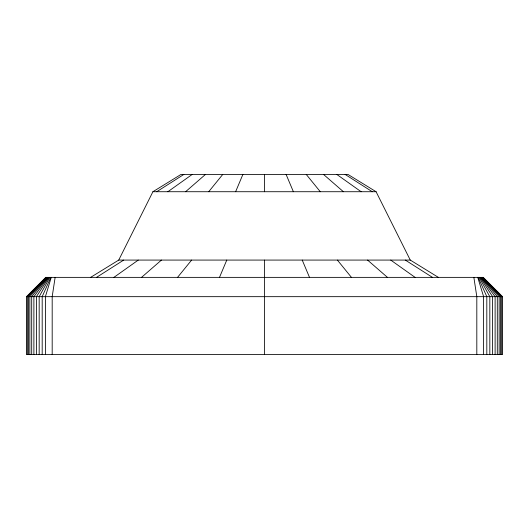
<?xml version="1.0" encoding="UTF-8"?>
<svg xmlns="http://www.w3.org/2000/svg" width="529" height="529" viewBox="0 0 529 529"><rect width="100%" height="100%" fill="white"/><g stroke="black" fill="none" stroke-linecap="round" stroke-linejoin="round"><path stroke-width="0.79" d="M55.135 277.368L52.186 296.67L52.186 354.575M51.253 277.368L45.395 296.67L45.395 354.575M235.617 191.723L242.897 174.425M219.495 277.368L226.776 260.076M50.784 277.368L42.188 296.67L42.188 354.575M90.624 277.368L118.734 260.076L152.914 191.723L181.03 174.425L347.97 174.425L376.086 191.723L410.266 260.076L438.376 277.368M49.825 277.368L39.172 296.67L39.172 354.575M48.939 277.368L36.389 296.67L36.389 354.575M48.146 277.368L33.889 296.67L33.889 354.575M208.704 191.723L222.762 174.425M177.559 277.368L191.617 260.076M47.451 277.368L31.7 296.67L31.7 354.575M46.869 277.368L29.855 296.67L29.855 354.575M46.407 277.368L28.394 296.67L28.394 354.575M46.248 277.368L27.329 296.67L27.329 354.575M26.45 296.67L45.752 277.368L483.248 277.368L502.55 296.67L502.55 354.575L26.45 354.575L26.45 296.67L502.55 296.67M185.593 191.723L205.477 174.425M141.547 277.368L161.431 260.076M167.865 191.723L192.212 174.425M113.914 277.368L138.267 260.076M156.716 191.723L183.874 174.425M96.549 277.368L123.7 260.076M152.914 191.723L376.086 191.723M118.734 260.076L410.266 260.076M345.126 174.425L372.284 191.723M405.3 260.076L432.451 277.368M336.788 174.425L361.135 191.723M390.733 260.076L415.086 277.368M323.523 174.425L343.407 191.723M367.569 260.076L387.453 277.368M482.752 277.368L501.671 296.67L501.671 354.575M482.593 277.368L500.606 296.67L500.606 354.575M482.131 277.368L499.145 296.67L499.145 354.575M481.549 277.368L497.3 296.67L497.3 354.575M306.238 174.425L320.296 191.723M337.383 260.076L351.441 277.368M480.854 277.368L495.111 296.67L495.111 354.575M480.061 277.368L492.611 296.67L492.611 354.575M479.175 277.368L489.828 296.67L489.828 354.575M478.216 277.368L486.812 296.67L486.812 354.575M286.103 174.425L293.383 191.723M302.224 260.076L309.505 277.368M477.747 277.368L483.605 296.67L483.605 354.575M473.865 277.368L476.814 296.67L476.814 354.575M264.5 174.425L264.5 191.723M264.5 260.076L264.5 354.575"/></g></svg>
